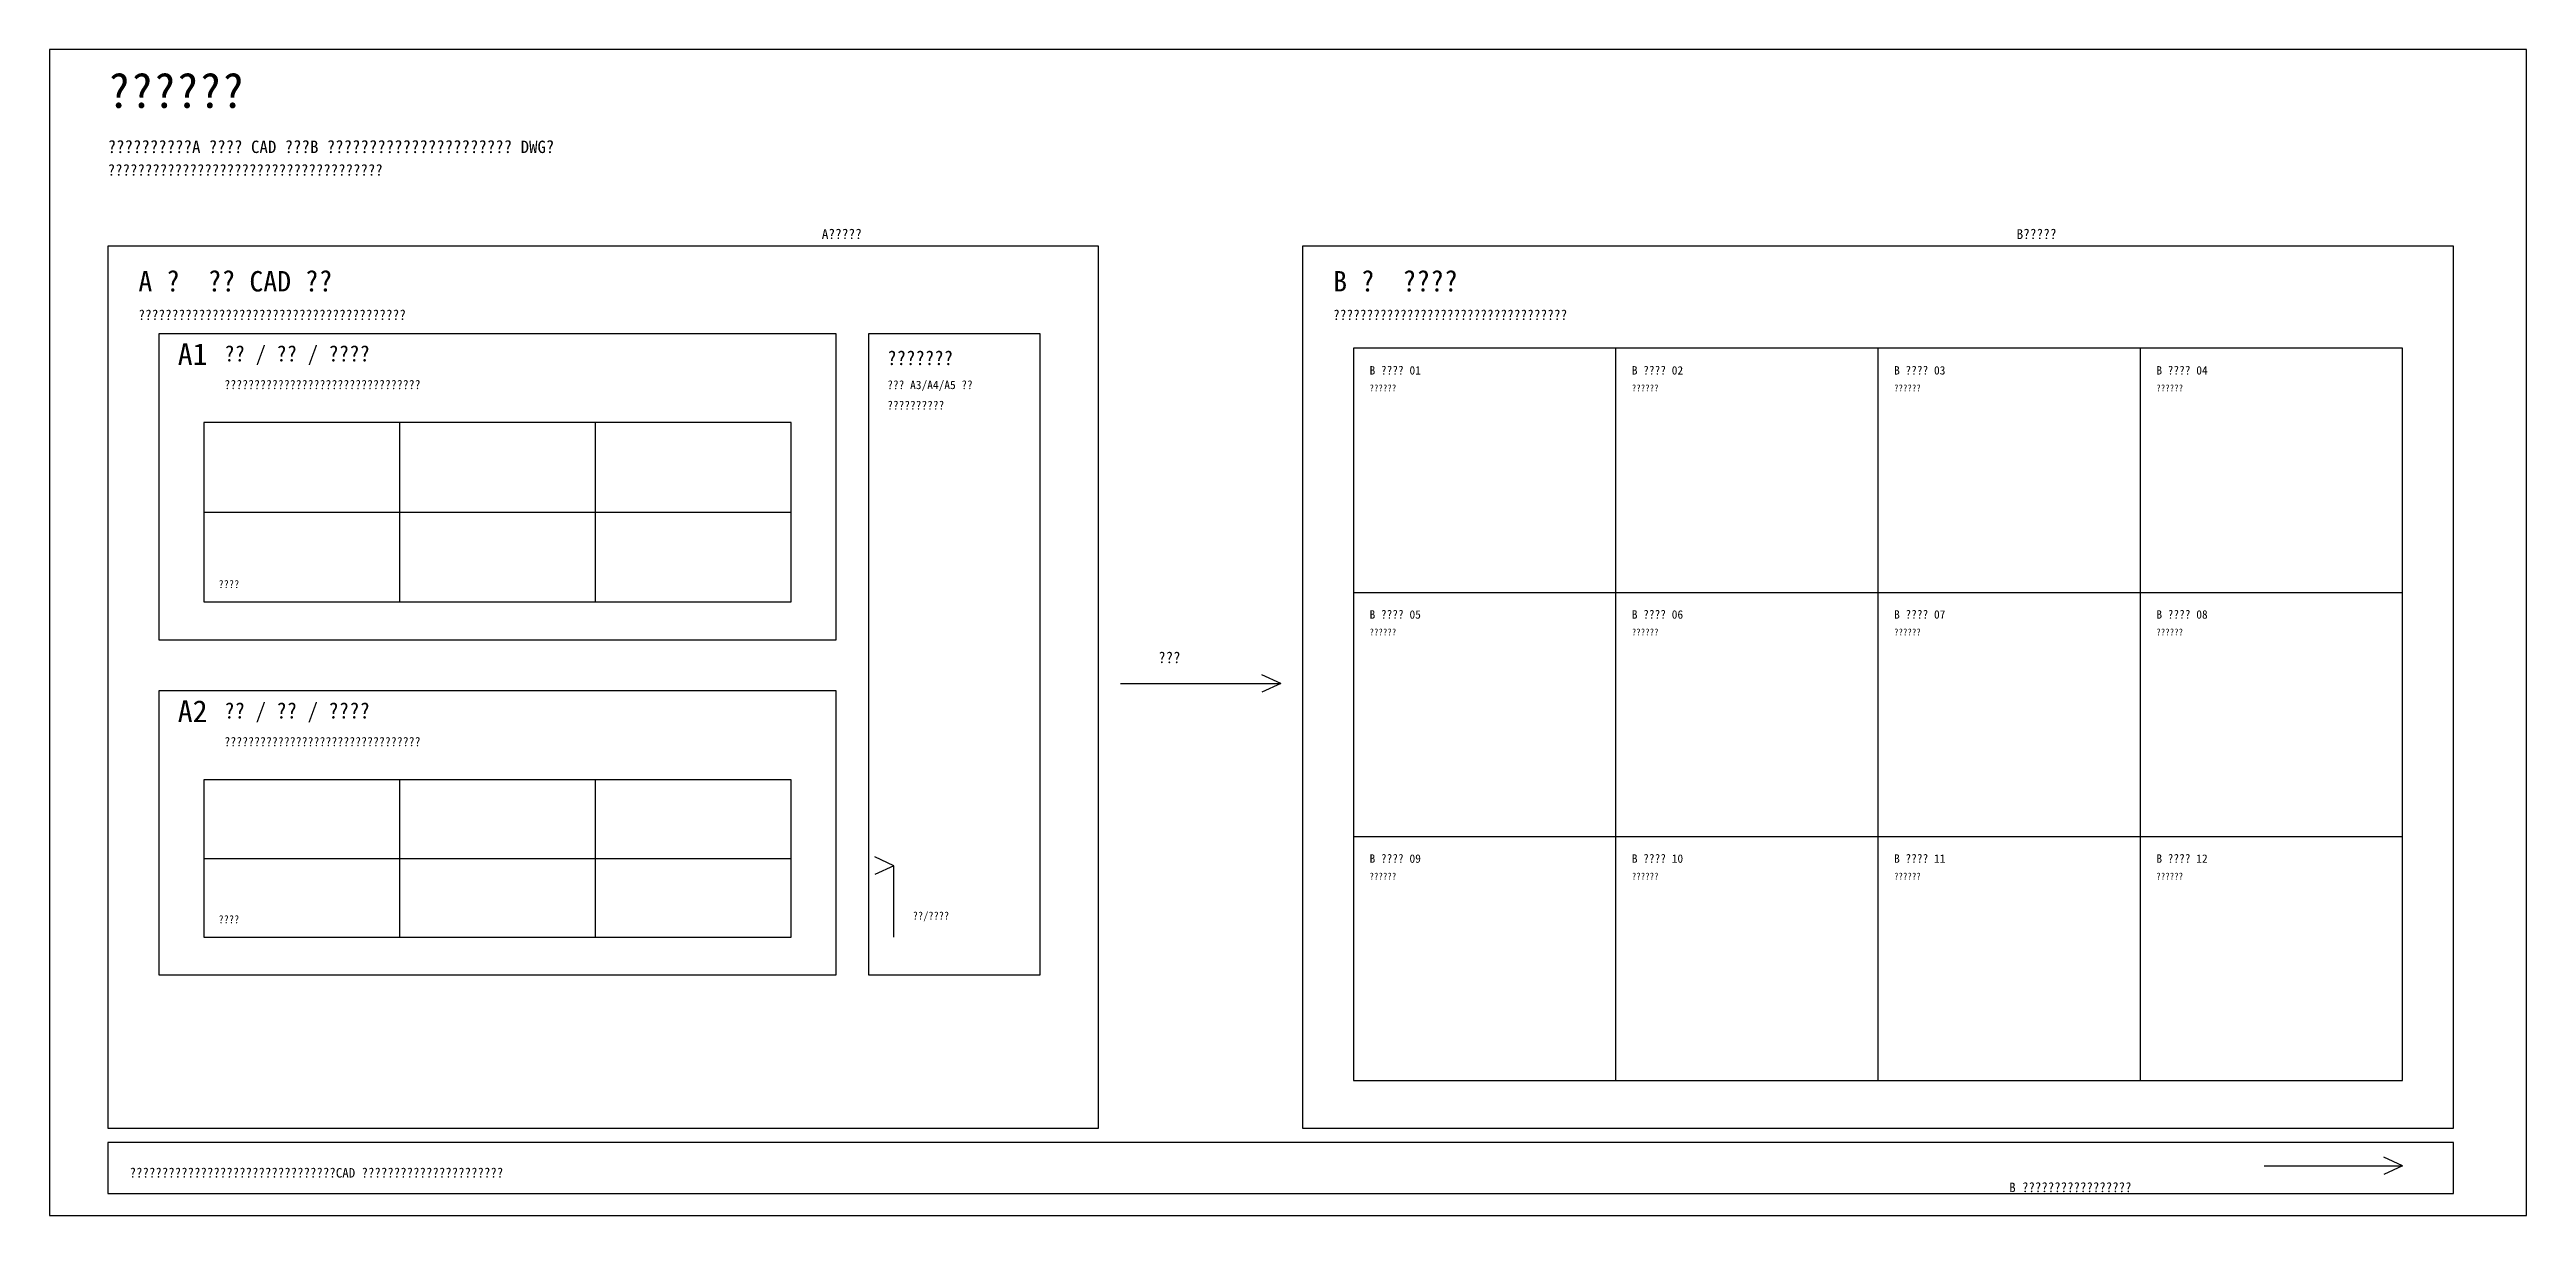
# Model space of a CAD drawing. Header units: millimetres. Extents: x -12000 to 22000, y -6200 to 9800.
import ezdxf

# ---------------------------------------------------------------- set-up
doc = ezdxf.new("R2010")
doc.units = ezdxf.units.MM
for name, color, linetype in [('ASSET_A_ACTIVE', 4, 'Continuous'), ('ASSET_A_FUTURE', 8, 'Continuous'), ('ASSET_B_SLOT', 8, 'Continuous'), ('ASSET_GUIDE', 7, 'Continuous'), ('ASSET_MAIN_A', 4, 'Continuous'), ('ASSET_MAIN_B', 3, 'Continuous'), ('ASSET_ROUTE', 6, 'Continuous'), ('ASSET_TEXT', 7, 'Continuous'), ('ASSET_WAREHOUSE_TITLE', 2, 'Continuous')]:
    doc.layers.add(name, color=color, linetype=linetype)
doc.styles.add('CODEX_CN_TEXT', font='SimSun.ttf')

msp = doc.modelspace()

# ---------------------------------------------------------------- linework, layer by layer
at = {"layer": 'ASSET_A_ACTIVE', "color": 4}
for p, q in [((-1200, 5900), (-10500, 5900)), ((-10500, 5900), (-10500, 1700)), ((-1200, 1700), (-1200, 5900)), ((-10500, 1700), (-1200, 1700)), ((-1200, 1000), (-10500, 1000)), ((-10500, 1000), (-10500, -2900)), ((-1200, -2900), (-1200, 1000)), ((-10500, -2900), (-1200, -2900))]:
    msp.add_line(p, q, dxfattribs=at)
at = {"layer": 'ASSET_A_FUTURE', "color": 8}
for p, q in [((1600, 5900), (-760, 5900)), ((-760, 5900), (-760, -2900)), ((1600, -2900), (1600, 5900)), ((-1820, 4680), (-9880, 4680)), ((-9880, 4680), (-9880, 2220)), ((-7193, 2220), (-7193, 4680)), ((-4507, 2220), (-4507, 4680)), ((-1820, 2220), (-1820, 4680)), ((-9880, 3450), (-1820, 3450)), ((-9880, 2220), (-1820, 2220)), ((-1820, -220), (-9880, -220)), ((-9880, -220), (-9880, -2380)), ((-7193, -2380), (-7193, -220)), ((-4507, -2380), (-4507, -220)), ((-1820, -2380), (-1820, -220)), ((-9880, -1300), (-1820, -1300)), ((-9880, -2380), (-1820, -2380)), ((-760, -2900), (1600, -2900))]:
    msp.add_line(p, q, dxfattribs=at)
at = {"layer": 'ASSET_B_SLOT', "color": 8}
for p, q in [((20300, 5700), (5900, 5700)), ((5900, 5700), (5900, -4350)), ((9500, -4350), (9500, 5700)), ((13100, -4350), (13100, 5700)), ((16700, -4350), (16700, 5700)), ((20300, -4350), (20300, 5700)), ((5900, 2350), (20300, 2350)), ((5900, -1000), (20300, -1000)), ((5900, -4350), (20300, -4350))]:
    msp.add_line(p, q, dxfattribs=at)
at = {"layer": 'ASSET_GUIDE', "color": 7}
for p, q in [((22000, 9800), (-12000, 9800)), ((-12000, 9800), (-12000, -6200)), ((22000, -6200), (22000, 9800)), ((21000, -5200), (-11200, -5200)), ((-11200, -5200), (-11200, -5900)), ((21000, -5900), (21000, -5200)), ((-11200, -5900), (21000, -5900)), ((-12000, -6200), (22000, -6200))]:
    msp.add_line(p, q, dxfattribs=at)
at = {"layer": 'ASSET_MAIN_A', "color": 4}
for p, q in [((2400, 7100), (-11200, 7100)), ((-11200, 7100), (-11200, -5000)), ((2400, -5000), (2400, 7100)), ((-11200, -5000), (2400, -5000))]:
    msp.add_line(p, q, dxfattribs=at)
at = {"layer": 'ASSET_MAIN_B', "color": 3}
for p, q in [((21000, 7100), (5200, 7100)), ((5200, 7100), (5200, -5000)), ((21000, -5000), (21000, 7100)), ((5200, -5000), (21000, -5000))]:
    msp.add_line(p, q, dxfattribs=at)
at = {"layer": 'ASSET_ROUTE', "color": 6}
for p, q in [((2700, 1100), (4900, 1100)), ((4900, 1100), (4640, 1220)), ((4900, 1100), (4640, 980)), ((-410, -1400), (-670, -1280)), ((-410, -1400), (-670, -1520)), ((-410, -2380), (-410, -1400)), ((20300, -5520), (20040, -5400)), ((18400, -5520), (20300, -5520)), ((20300, -5520), (20040, -5640))]:
    msp.add_line(p, q, dxfattribs=at)

# ---------------------------------------------------------------- texts
at = {"layer": 'ASSET_GUIDE', "color": 7, "style": 'CODEX_CN_TEXT'}
for s, height, p in [('??????????A ???? CAD ???B ?????????????????????? DWG?', 170, (-11200, 8380)), ('?????????????????????????????????????', 150, (-11200, 8070)), ('A?????', 135, (-1400, 7200)), ('B?????', 135, (15000, 7200)), ('????????????????????????????????????????', 135, (-10780, 6090)), ('???????????????????????????????????', 135, (5620, 6090)), ('B ???? 01', 115, (6120, 5340)), ('B ???? 02', 115, (9720, 5340)), ('B ???? 03', 115, (13320, 5340)), ('B ???? 04', 115, (16920, 5340)), ('?????????????????????????????????', 120, (-9600, 5140)), ('??? A3/A4/A5 ??', 115, (-500, 5140)), ('??????', 90, (6120, 5110)), ('??????', 90, (9720, 5110)), ('??????', 90, (13320, 5110)), ('??????', 90, (16920, 5110)), ('??????????', 115, (-500, 4860)), ('????', 105, (-9680, 2410)), ('B ???? 05', 115, (6120, 1990)), ('B ???? 06', 115, (9720, 1990)), ('B ???? 07', 115, (13320, 1990)), ('B ???? 08', 115, (16920, 1990)), ('??????', 90, (6120, 1760)), ('??????', 90, (9720, 1760)), ('??????', 90, (13320, 1760)), ('??????', 90, (16920, 1760)), ('?????????????????????????????????', 120, (-9600, 240)), ('B ???? 09', 115, (6120, -1360)), ('B ???? 10', 115, (9720, -1360)), ('B ???? 11', 115, (13320, -1360)), ('B ???? 12', 115, (16920, -1360)), ('??????', 90, (6120, -1590)), ('??????', 90, (9720, -1590)), ('??????', 90, (13320, -1590)), ('??????', 90, (16920, -1590)), ('????', 105, (-9680, -2190)), ('????????????????????????????????CAD ??????????????????????', 130, (-10900, -5680))]:
    msp.add_text(s, height=height, dxfattribs=at).set_placement(p)
at = {"layer": 'ASSET_ROUTE', "color": 6, "style": 'CODEX_CN_TEXT'}
for s, height, p in [('???', 150, (3220, 1380)), ('??/????', 105, (-150, -2140)), ('B ?????????????????', 130, (14900, -5880))]:
    msp.add_text(s, height=height, dxfattribs=at).set_placement(p)
at = {"layer": 'ASSET_TEXT', "color": 7, "style": 'CODEX_CN_TEXT'}
for p in [(-9600, 5520), (-9600, 620)]:
    msp.add_text('?? / ?? / ????', height=210, dxfattribs=at).set_placement(p)
at = {"layer": 'ASSET_TEXT', "color": 8, "style": 'CODEX_CN_TEXT'}
msp.add_text('???????', height=190, dxfattribs=at).set_placement((-500, 5470))
at = {"layer": 'ASSET_WAREHOUSE_TITLE', "color": 2, "style": 'CODEX_CN_TEXT'}
msp.add_text('??????', height=460, dxfattribs=at).set_placement((-11200, 9000))
at = {"layer": 'ASSET_WAREHOUSE_TITLE', "color": 4, "style": 'CODEX_CN_TEXT'}
for s, height, p in [('A ?  ?? CAD ??', 280, (-10780, 6480)), ('A1', 300, (-10240, 5470)), ('A2', 300, (-10240, 570))]:
    msp.add_text(s, height=height, dxfattribs=at).set_placement(p)
at = {"layer": 'ASSET_WAREHOUSE_TITLE', "color": 3, "style": 'CODEX_CN_TEXT'}
msp.add_text('B ?  ????', height=280, dxfattribs=at).set_placement((5620, 6480))

doc.saveas('drawing.dxf')
